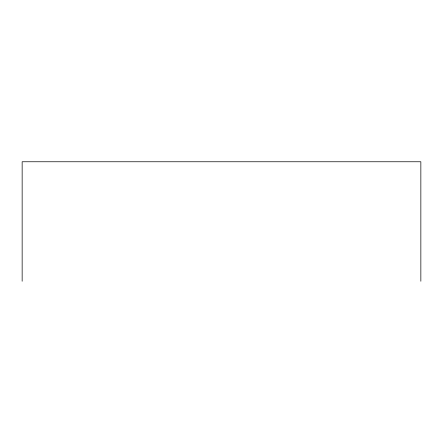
<?xml version="1.0" encoding="UTF-8"?>
<svg xmlns="http://www.w3.org/2000/svg" width="443" height="443" viewBox="0 0 443 443"><rect width="100%" height="100%" fill="white"/><g stroke="black" fill="none" stroke-linecap="round" stroke-linejoin="round"><path stroke-width="0.66" d="M420.85 281.239L420.85 161.761L22.15 161.761L22.15 281.239"/></g></svg>
